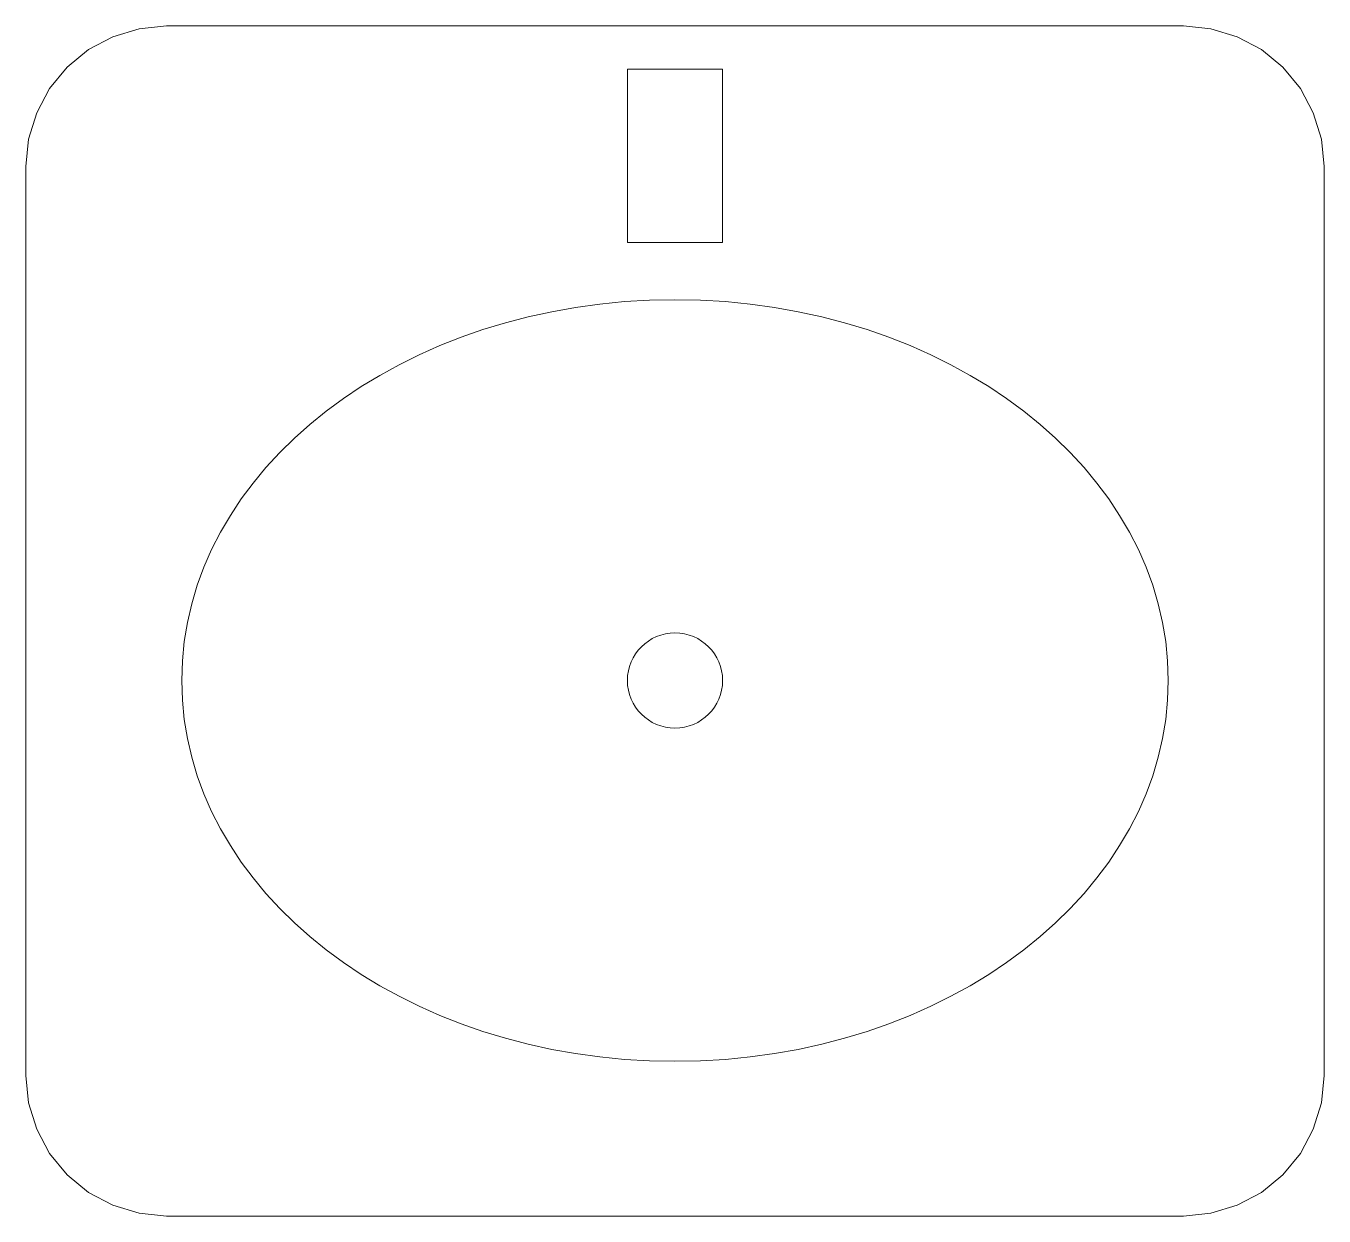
# Model space of a CAD drawing. Header units: millimetres. Extents: x 0 to 600, y 0 to 550.
import ezdxf

# ---------------------------------------------------------------- set-up
doc = ezdxf.new("R2010")
doc.units = ezdxf.units.MM
doc.layers.add('P-FIXT', color=7, linetype='Continuous', lineweight=20, true_color=0x477783)

# ---------------------------------------------------------------- blocks, each defined once
blk = doc.blocks.new('206_PLUMBING_HVAC_SYMBOLS_UTILITY_SINK_PLAN')
at = {"layer": 'P-FIXT'}
for points in [[(535, 0), (547.68, 1.25), (559.87, 4.95), (571.11, 10.95), (580.96, 19.04), (589.05, 28.89), (595.05, 40.13), (598.75, 52.32), (600, 65), (600, 485), (598.75, 497.68), (595.05, 509.87), (589.05, 521.11), (580.96, 530.96), (571.11, 539.05), (559.87, 545.05), (547.68, 548.75), (535, 550), (65, 550), (52.32, 548.75), (40.13, 545.05), (28.89, 539.05), (19.04, 530.96), (10.95, 521.11), (4.95, 509.87), (1.25, 497.68), (0, 485), (0, 65), (1.25, 52.32), (4.95, 40.13), (10.95, 28.89), (19.04, 19.04), (28.89, 10.95), (40.13, 4.95), (52.32, 1.25), (65, 0)], [(278, 450), (322, 450), (322, 530), (278, 530)]]:
    blk.add_lwpolyline(points, close=True, dxfattribs=at)
blk.add_circle((300, 247.5), 22, dxfattribs=at)
blk.add_ellipse((300, 247.5), major_axis=(228, 0), ratio=0.77193, dxfattribs=at)

msp = doc.modelspace()

# ---------------------------------------------------------------- block references
msp.add_blockref('206_PLUMBING_HVAC_SYMBOLS_UTILITY_SINK_PLAN', (0, 0))

doc.saveas('drawing.dxf')
